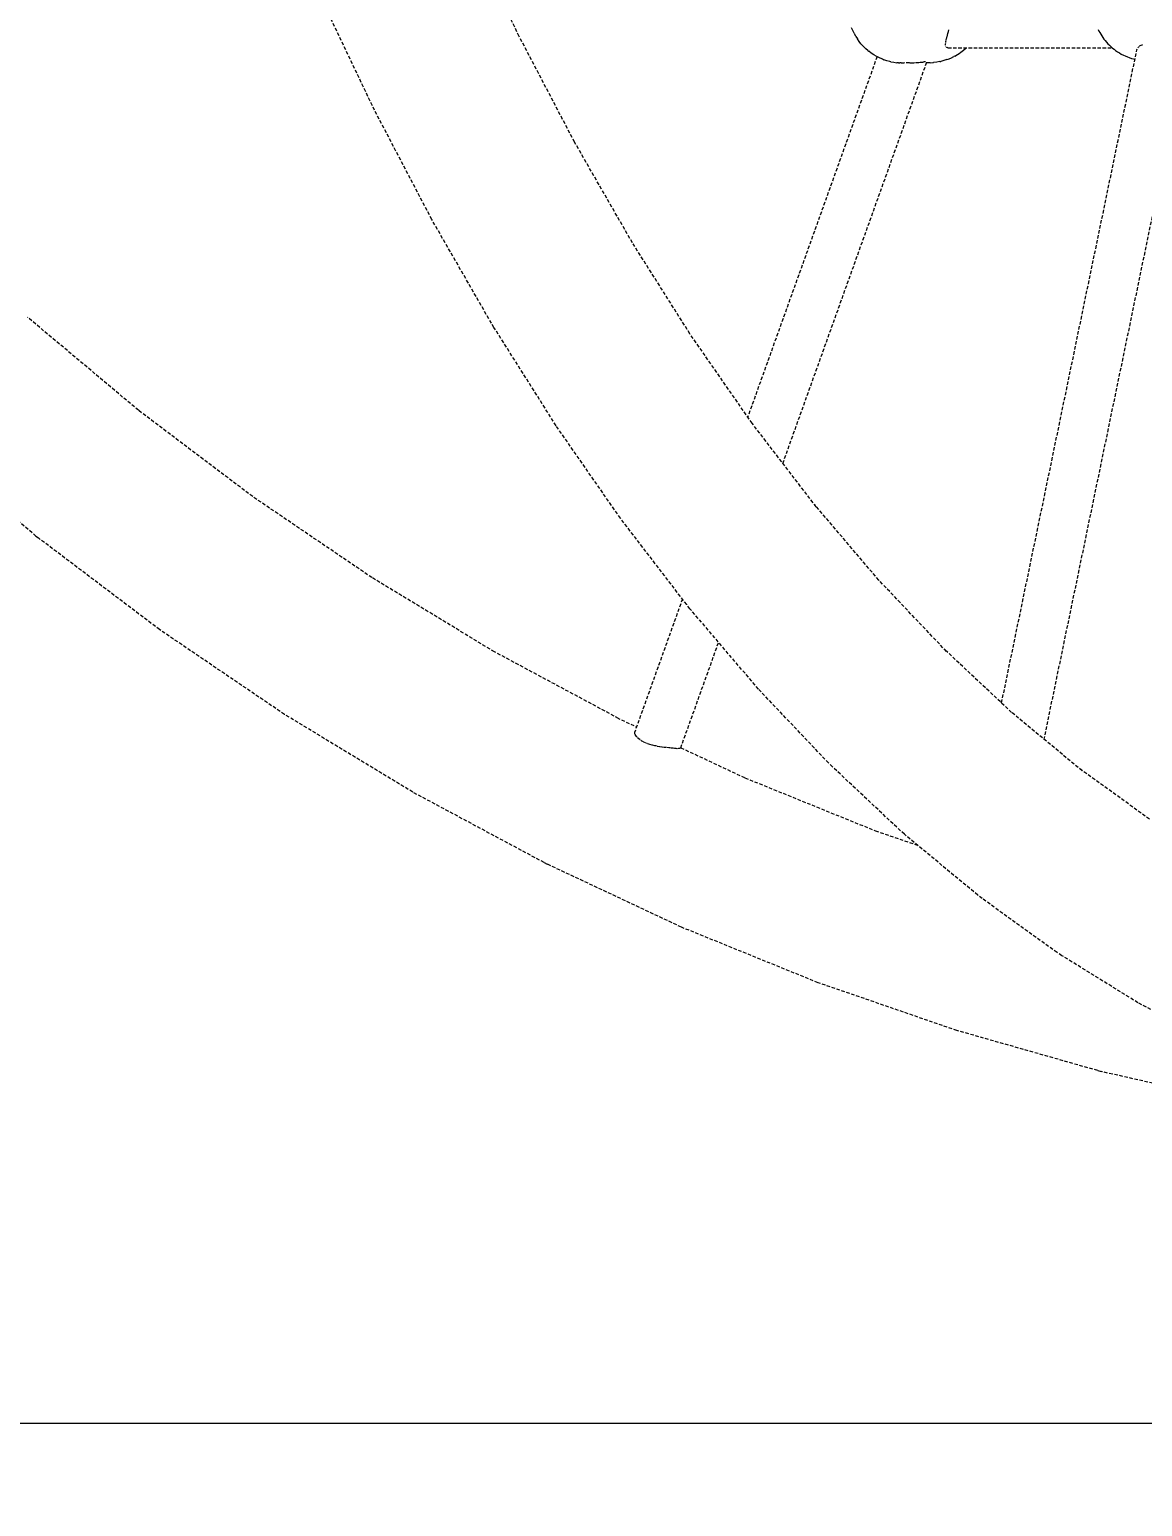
# Model space of a CAD drawing. Header units: millimetres. Extents: x -3308 to 2964, y -3155 to 3173.
# Drawn here: x -280 to 131, y -1015 to -469 of the extents above; entities that cross this region are included whole.
import ezdxf

# ---------------------------------------------------------------- set-up
doc = ezdxf.new("R2010")
doc.units = ezdxf.units.MM
doc.linetypes.add('HIDDEN', pattern=[1.905, 1.27, -0.635])
for name, color, linetype in [('DIKOM_ЗОНА', 90, 'Continuous'), ('DIKOM_ОБЪЕКТ', 7, 'Continuous'), ('DIKOM_РАЗМЕР_ЗОНА', 7, 'Continuous'), ('DIKOM_РАЗМЕР_ОБЪЕКТА', 7, 'Continuous')]:
    doc.layers.add(name, color=color, linetype=linetype)
doc.styles.add('style1', font='arialbd.ttf', dxfattribs={"width": 0.8})
doc.dimstyles.new('1-50', dxfattribs={"dimtxt": 300, "dimasz": 200, "dimexe": 100, "dimexo": 0, "dimgap": 100, "dimtad": 1, "dimtxsty": 'style1', "dimcen": 200, "dimclrd": 7, "dimclre": 7, "dimclrt": 7, "dimadec": 1, "dimazin": 2, "dimtfac": 1, "dimtmove": 0, "dimatfit": 2, "dimfxl": 0, "dimlwd": 25, "dimlwe": 18, "dimarcsym": 0})

# ---------------------------------------------------------------- blocks, each defined once
blk = doc.blocks.new('*D0')
at = {"layer": 'Defpoints', "color": 0, "transparency": 16777216}
for p in [(-968.9, 402.92), (1561.37, 392.26), (1561.37, -1613.65)]:
    blk.add_point(p, dxfattribs=at)
at = {"layer": 'DIKOM_РАЗМЕР_ОБЪЕКТА', "color": 7, "lineweight": 18, "transparency": 16777216}
for p, q in [((-968.9, 402.92), (-968.9, -1713.65)), ((1561.37, 392.26), (1561.37, -1713.65))]:
    blk.add_line(p, q, dxfattribs=at)
at = {"layer": 'DIKOM_РАЗМЕР_ОБЪЕКТА', "color": 7, "lineweight": 25, "transparency": 16777216}
blk.add_line((-768.9, -1613.65), (1361.37, -1613.65), dxfattribs=at)
at = {"layer": 'DIKOM_РАЗМЕР_ОБЪЕКТА', "color": 7, "transparency": 16777216}
for points in [[(-768.9, -1580.32), (-768.9, -1646.99), (-968.9, -1613.65)], [(1361.37, -1580.32), (1361.37, -1646.99), (1561.37, -1613.65)]]:
    blk.add_solid(points, dxfattribs=at)
at = {"layer": 'DIKOM_РАЗМЕР_ОБЪЕКТА', "color": 7, "transparency": 16777216, "insert": (296.24, -1334.83), "char_height": 300, "attachment_point": 5, "style": 'style1'}
blk.add_mtext('{\\fArial|b0|i0|c204|p34;\\H1.16667x;2530}', dxfattribs=at)
blk = doc.blocks.new('*D1')
at = {"layer": 'Defpoints', "color": 0, "transparency": 16777216}
for p in [(365.91, 1765.9), (-1034.53, -984.11), (361.14, -984.11)]:
    blk.add_point(p, dxfattribs=at)
at = {"layer": 'DIKOM_РАЗМЕР_ОБЪЕКТА', "color": 7, "lineweight": 18, "transparency": 16777216}
for p, q in [((365.91, 1765.9), (-1134.53, 1765.9)), ((361.14, -984.11), (-1134.53, -984.11))]:
    blk.add_line(p, q, dxfattribs=at)
at = {"layer": 'DIKOM_РАЗМЕР_ОБЪЕКТА', "color": 7, "lineweight": 25, "transparency": 16777216}
blk.add_line((-1034.53, 1565.9), (-1034.53, -784.11), dxfattribs=at)
at = {"layer": 'DIKOM_РАЗМЕР_ОБЪЕКТА', "color": 7, "transparency": 16777216}
for points in [[(-1067.87, 1565.9), (-1001.2, 1565.9), (-1034.53, 1765.9)], [(-1067.87, -784.11), (-1001.2, -784.11), (-1034.53, -984.11)]]:
    blk.add_solid(points, dxfattribs=at)
at = {"layer": 'DIKOM_РАЗМЕР_ОБЪЕКТА', "color": 7, "transparency": 16777216, "insert": (-1313.23, 390.89), "char_height": 300, "attachment_point": 5, "rotation": 90, "style": 'style1'}
blk.add_mtext('{\\fArial|b0|i0|c204|p34;\\H1.16667x;2750}', dxfattribs=at)
blk = doc.blocks.new('*D2')
at = {"layer": 'Defpoints', "color": 0, "transparency": 16777216}
for p in [(364.38, 3173.33), (-2831.96, -2386.04), (364.38, -2386.04)]:
    blk.add_point(p, dxfattribs=at)
at = {"layer": 'DIKOM_РАЗМЕР_ЗОНА', "color": 7, "lineweight": 18, "transparency": 16777216}
for p, q in [((364.38, 3173.33), (-2931.96, 3173.33)), ((364.38, -2386.04), (-2931.96, -2386.04))]:
    blk.add_line(p, q, dxfattribs=at)
at = {"layer": 'DIKOM_РАЗМЕР_ЗОНА', "color": 7, "lineweight": 25, "transparency": 16777216}
blk.add_line((-2831.96, 2973.33), (-2831.96, -2186.04), dxfattribs=at)
at = {"layer": 'DIKOM_РАЗМЕР_ЗОНА', "color": 7, "transparency": 16777216}
for points in [[(-2865.29, 2973.33), (-2798.62, 2973.33), (-2831.96, 3173.33)], [(-2865.29, -2186.04), (-2798.62, -2186.04), (-2831.96, -2386.04)]]:
    blk.add_solid(points, dxfattribs=at)
at = {"layer": 'DIKOM_РАЗМЕР_ЗОНА', "color": 7, "transparency": 16777216, "insert": (-3110.66, 395.46), "char_height": 300, "attachment_point": 5, "rotation": 90, "style": 'style1'}
blk.add_mtext('{\\fArial|b0|i0|c204|p34;\\H1.16667x;5560}', dxfattribs=at)
blk = doc.blocks.new('*D3')
at = {"layer": 'Defpoints', "color": 0, "transparency": 16777216}
for p in [(-2475.08, 396.49), (2964.22, 270.49), (2964.22, -3054.54)]:
    blk.add_point(p, dxfattribs=at)
at = {"layer": 'DIKOM_РАЗМЕР_ЗОНА', "color": 7, "lineweight": 18, "transparency": 16777216}
for p, q in [((-2475.08, 396.49), (-2475.08, -3154.54)), ((2964.22, 270.49), (2964.22, -3154.54))]:
    blk.add_line(p, q, dxfattribs=at)
at = {"layer": 'DIKOM_РАЗМЕР_ЗОНА', "color": 7, "lineweight": 25, "transparency": 16777216}
blk.add_line((-2275.08, -3054.54), (2764.22, -3054.54), dxfattribs=at)
at = {"layer": 'DIKOM_РАЗМЕР_ЗОНА', "color": 7, "transparency": 16777216}
for points in [[(-2275.08, -3021.21), (-2275.08, -3087.88), (-2475.08, -3054.54)], [(2764.22, -3021.21), (2764.22, -3087.88), (2964.22, -3054.54)]]:
    blk.add_solid(points, dxfattribs=at)
at = {"layer": 'DIKOM_РАЗМЕР_ЗОНА', "color": 7, "transparency": 16777216, "insert": (244.57, -2775.84), "char_height": 300, "attachment_point": 5, "style": 'style1'}
blk.add_mtext('{\\fArial|b0|i0|c204|p34;\\H1.16667x;5440}', dxfattribs=at)

msp = doc.modelspace()

# ---------------------------------------------------------------- linework, layer by layer
at = {"layer": 'DIKOM_ЗОНА', "color": 3, "lineweight": 15}
msp.add_lwpolyline([(693.692, -2363.404, 0.3679002), (2964.216, 270.488), (2964.216, 516.8, 0.3679002), (693.692, 3150.693, 0.0687424), (35.058, 3150.693, 0.2995804), (-2457.405, 582.584, 0.0938746), (-2457.817, 210.366, 0.3002322), (35.058, -2363.404, 0.0687424)], format="xyb", close=True, dxfattribs=at)
at = {"layer": 'DIKOM_ОБЪЕКТ', "color": 7, "linetype": 'HIDDEN', "lineweight": 15}
for p, q in [((-99.352, -471.447), (-118.801, -430.711)), ((-152.754, -498.789), (-172.931, -456.524)), ((23.882, -469.295), (23.465, -468.277)), ((24.355, -470.284), (23.882, -469.295)), ((59.227, -469.645), (59.394, -469.023)), ((114.521, -468.861), (114.841, -469.509)), ((-78.866, -510.569), (-99.352, -471.447)), ((24.355, -470.284), (25.007, -471.47)), ((25.007, -471.47), (25.598, -472.411)), ((26.239, -473.31), (25.598, -472.411)), ((26.928, -474.166), (26.239, -473.31)), ((26.928, -474.166), (27.15, -474.413)), ((27.899, -475.237), (27.15, -474.413)), ((58.183, -474.576), (58.191, -474.265)), ((58.192, -474.259), (58.243, -473.914)), ((58.262, -473.755), (58.32, -473.38)), ((58.322, -473.371), (58.407, -473.009)), ((58.432, -472.856), (58.559, -472.299)), ((58.562, -472.287), (58.627, -472.063)), ((58.648, -471.969), (58.709, -471.685)), ((58.713, -471.672), (58.871, -471.081)), ((58.885, -471.014), (59.047, -470.359)), ((59.051, -470.343), (59.131, -470.067)), ((59.142, -470.021), (59.223, -469.662)), ((114.841, -469.509), (115.137, -470.042)), ((115.137, -470.042), (115.499, -470.693)), ((115.499, -470.693), (115.884, -471.308)), ((115.884, -471.308), (116.279, -471.874)), ((116.279, -471.874), (116.707, -472.479)), ((116.707, -472.479), (117.155, -473.04)), ((117.155, -473.04), (117.646, -473.623)), ((117.646, -473.623), (118.135, -474.162)), ((118.135, -474.162), (118.698, -474.721)), ((118.698, -474.721), (119.226, -475.231)), ((130.106, -474.886), (130.497, -474.671)), ((130.508, -474.666), (130.88, -474.515)), ((32.87, -478.951), (-14.898, -612.119)), ((28.692, -476.009), (27.899, -475.237)), ((29.526, -476.728), (28.692, -476.009)), ((29.526, -476.728), (29.836, -476.967)), ((30.721, -477.639), (29.836, -476.967)), ((31.641, -478.251), (30.721, -477.639)), ((32.593, -478.801), (31.641, -478.251)), ((32.593, -478.801), (32.979, -479.01)), ((33.971, -479.501), (32.979, -479.01)), ((34.988, -479.926), (33.971, -479.501)), ((34.988, -479.926), (35.422, -480.082)), ((36.47, -480.441), (35.422, -480.082)), ((58.689, -480.051), (57.598, -480.415)), ((58.277, -475.19), (58.208, -474.941)), ((58.574, -475.528), (58.401, -475.389)), ((58.689, -480.051), (59.111, -479.897)), ((59.062, -475.643), (58.798, -475.614)), ((59.064, -475.644), (119.717, -475.644)), ((59.111, -479.897), (60.172, -479.463)), ((60.172, -479.463), (61.205, -478.956)), ((61.581, -478.753), (61.205, -478.956)), ((61.581, -478.753), (62.572, -478.182)), ((62.572, -478.182), (63.529, -477.543)), ((63.847, -477.303), (63.529, -477.543)), ((63.847, -477.303), (64.752, -476.609)), ((64.752, -476.609), (65.615, -475.854)), ((65.615, -475.854), (65.827, -475.644)), ((78.873, -717.805), (128.86, -476.45)), ((146.44, -480.255), (94.481, -731.147)), ((119.226, -475.231), (119.856, -475.761)), ((119.856, -475.761), (120.421, -476.233)), ((120.421, -476.233), (121.002, -476.647)), ((121.002, -476.647), (121.711, -477.153)), ((121.711, -477.153), (122.457, -477.602)), ((122.457, -477.602), (123.087, -477.978)), ((123.087, -477.978), (123.882, -478.378)), ((123.882, -478.378), (124.539, -478.697)), ((124.539, -478.697), (125.377, -479.042)), ((125.377, -479.042), (126.057, -479.3)), ((126.057, -479.3), (126.931, -479.585)), ((126.931, -479.585), (127.628, -479.777)), ((127.628, -479.777), (128.145, -479.905)), ((128.865, -476.436), (128.993, -476.098)), ((129.198, -475.742), (129.442, -475.439)), ((129.569, -475.323), (129.739, -475.156)), ((129.809, -475.103), (130.096, -474.892)), ((-1.924, -629.245), (51.243, -481.035)), ((37.535, -480.73), (36.47, -480.441)), ((38.003, -480.826), (37.535, -480.73)), ((38.003, -480.826), (39.087, -481.044)), ((39.087, -481.044), (40.182, -481.191)), ((40.747, -481.229), (40.182, -481.191)), ((40.747, -481.229), (41.282, -481.264)), ((41.789, -481.295), (41.282, -481.264)), ((41.789, -481.295), (42.833, -481.296)), ((44.897, -481.28), (42.833, -481.296)), ((44.933, -481.279), (45.229, -481.265)), ((45.229, -481.265), (45.652, -481.245)), ((45.676, -481.244), (46.364, -481.214)), ((46.42, -481.211), (46.882, -481.174)), ((47.065, -481.158), (47.689, -481.111)), ((47.704, -481.11), (48.17, -481.076)), ((48.285, -481.064), (48.824, -481.012)), ((48.976, -480.999), (49.325, -480.969)), ((49.337, -480.968), (49.772, -480.937)), ((49.782, -480.937), (50.161, -480.917)), ((50.491, -480.908), (50.169, -480.917)), ((50.758, -480.91), (50.491, -480.908)), ((52.459, -481.223), (51.172, -481.233)), ((52.459, -481.223), (53.501, -481.158)), ((53.501, -481.158), (53.763, -481.141)), ((54.903, -481.009), (53.763, -481.141)), ((56.033, -480.798), (54.903, -481.009)), ((56.033, -480.798), (56.487, -480.701)), ((57.598, -480.415), (56.487, -480.701)), ((-131.621, -539.144), (-152.754, -498.789)), ((-57.498, -547.757), (-78.866, -510.569)), ((-109.58, -577.504), (-131.621, -539.144)), ((-36.251, -581.393), (-57.655, -547.484)), ((-239.989, -609.636), (-281.038, -575.198)), ((-108.659, -578.987), (-109.58, -577.504)), ((-85.721, -615.326), (-108.659, -578.987)), ((-13.294, -614.427), (-36.251, -581.393)), ((-197.789, -641.56), (-240.537, -609.222)), ((-61.967, -649.507), (-85.721, -615.326)), ((10.4, -645.305), (-13.294, -614.427)), ((-277.845, -656.132), (-321.12, -619.827)), ((-153.739, -671.476), (-197.789, -641.56)), ((33.535, -672.42), (9.801, -644.525)), ((-37.45, -681.458), (-61.967, -649.507)), ((-277.845, -656.132), (-276.974, -656.818)), ((-232.202, -690.688), (-276.974, -656.818)), ((-108.488, -698.899), (-153.739, -671.476)), ((58.517, -698.756), (33.535, -672.42)), ((-39.032, -679.397), (-56.63, -728.456)), ((-36.239, -682.959), (-37.45, -681.458)), ((-10.974, -712.653), (-36.239, -682.959)), ((-186.066, -722.02), (-232.202, -690.688)), ((-39.647, -734.403), (-25.655, -695.399)), ((82.598, -721.303), (57.974, -698.184)), ((-62.597, -723.523), (-108.488, -698.899)), ((14.948, -739.981), (-10.974, -712.653)), ((-138.672, -750.743), (-186.066, -722.02)), ((-63.249, -723.216), (-55.977, -726.635)), ((108.655, -742.889), (82.598, -721.303)), ((-56.662, -728.727), (-56.635, -728.476)), ((-56.627, -729.07), (-56.653, -728.799)), ((-56.513, -729.439), (-56.607, -729.149)), ((-56.3, -729.84), (-56.488, -729.498)), ((-56.005, -730.221), (-56.279, -729.87)), ((-55.755, -730.479), (-55.979, -730.251)), ((-55.181, -731.047), (-55.596, -730.658)), ((-54.667, -731.45), (-55.144, -731.08)), ((-54.041, -731.86), (-54.408, -731.623)), ((-53.374, -732.225), (-53.99, -731.889)), ((-52.645, -732.57), (-53.319, -732.253)), ((-52.005, -732.831), (-52.586, -732.596)), ((-51.077, -733.159), (-51.811, -732.908)), ((-50.232, -733.402), (-51.013, -733.181)), ((-49.278, -733.63), (-50.097, -733.438)), ((-48.899, -733.702), (-49.208, -733.644)), ((-48.383, -733.823), (-48.898, -733.702)), ((-47.506, -733.995), (-48.313, -733.838)), ((-46.64, -734.129), (-47.436, -734.008)), ((-45.765, -734.229), (-46.57, -734.139)), ((-44.979, -734.288), (-45.628, -734.242)), ((-44.044, -734.396), (-44.777, -734.316)), ((-43.637, -734.425), (-43.983, -734.402)), ((-43.308, -734.448), (-43.638, -734.425)), ((-42.619, -734.464), (-43.249, -734.451)), ((-41.967, -734.57), (-42.459, -734.463)), ((-41.424, -734.672), (-41.922, -734.579)), ((-40.928, -734.743), (-41.385, -734.679)), ((-40.506, -734.685), (-40.892, -734.747)), ((-40.109, -734.586), (-40.431, -734.673)), ((-39.842, -734.464), (-40.085, -734.577)), ((-39.619, -734.326), (-15.941, -745.458)), ((16.397, -741.404), (14.948, -739.981)), ((42.956, -766.34), (16.397, -741.404)), ((133.488, -760.715), (107.651, -742.057)), ((-15.941, -745.458), (32.243, -765.034)), ((-90.131, -776.787), (-138.672, -750.743)), ((32.243, -765.034), (47.888, -770.425)), ((70.063, -788.795), (42.956, -766.34)), ((-90.131, -776.787), (-89.025, -777.337)), ((-39.429, -800.655), (-89.025, -777.337)), ((71.726, -790.103), (70.063, -788.795)), ((99.354, -810.053), (71.726, -790.103)), ((11.086, -821.178), (-39.429, -800.655)), ((101.177, -811.194), (99.354, -810.053)), ((129.262, -828.588), (101.177, -811.194)), ((62.4, -838.859), (11.086, -821.178)), ((157.718, -843.369), (129.262, -828.588)), ((114.394, -853.658), (62.4, -838.859)), ((114.394, -853.658), (115.661, -854.01)), ((168.228, -865.894), (115.661, -854.01))]:
    msp.add_line(p, q, dxfattribs=at)

# ---------------------------------------------------------------- dimensions: what is measured, and where the dimension line sits
at = {"layer": 'DIKOM_РАЗМЕР_ЗОНА'}
dim = msp.add_linear_dim(base=(-2831.956, -2386.042), p1=(364.375, 3173.331), p2=(364.375, -2386.042), angle=90, text='{\\fArial|b0|i0|c204|p34;\\H1.16667x;5560}', dimstyle='1-50', dxfattribs=at)
dim.commit()
dim.dimension.update_dxf_attribs({"geometry": '*D2', "text_midpoint": (-2831.956, 395.462), "dimtype": 160})
dim = msp.add_linear_dim(base=(2964.216, -3054.544), p1=(-2475.082, 396.495), p2=(2964.216, 270.488), text='{\\fArial|b0|i0|c204|p34;\\H1.16667x;5440}', dimstyle='1-50', dxfattribs=at)
dim.commit()
dim.dimension.update_dxf_attribs({"geometry": '*D3', "text_midpoint": (244.567, -3054.544), "dimtype": 160})
at = {"layer": 'DIKOM_РАЗМЕР_ОБЪЕКТА'}
dim = msp.add_linear_dim(base=(-1034.533, -984.114), p1=(365.907, 1765.9), p2=(361.142, -984.114), angle=90, text='{\\fArial|b0|i0|c204|p34;\\H1.16667x;2750}', dimstyle='1-50', dxfattribs=at)
dim.commit()
dim.dimension.update_dxf_attribs({"geometry": '*D1', "text_midpoint": (-1313.234, 390.893)})
dim = msp.add_linear_dim(base=(1561.369, -1613.653), p1=(-968.896, 402.92), p2=(1561.369, 392.257), text='{\\fArial|b0|i0|c204|p34;\\H1.16667x;2530}', dimstyle='1-50', dxfattribs=at)
dim.commit()
dim.dimension.update_dxf_attribs({"geometry": '*D0', "text_midpoint": (296.237, -1613.653), "dimtype": 160})

doc.saveas('drawing.dxf')
